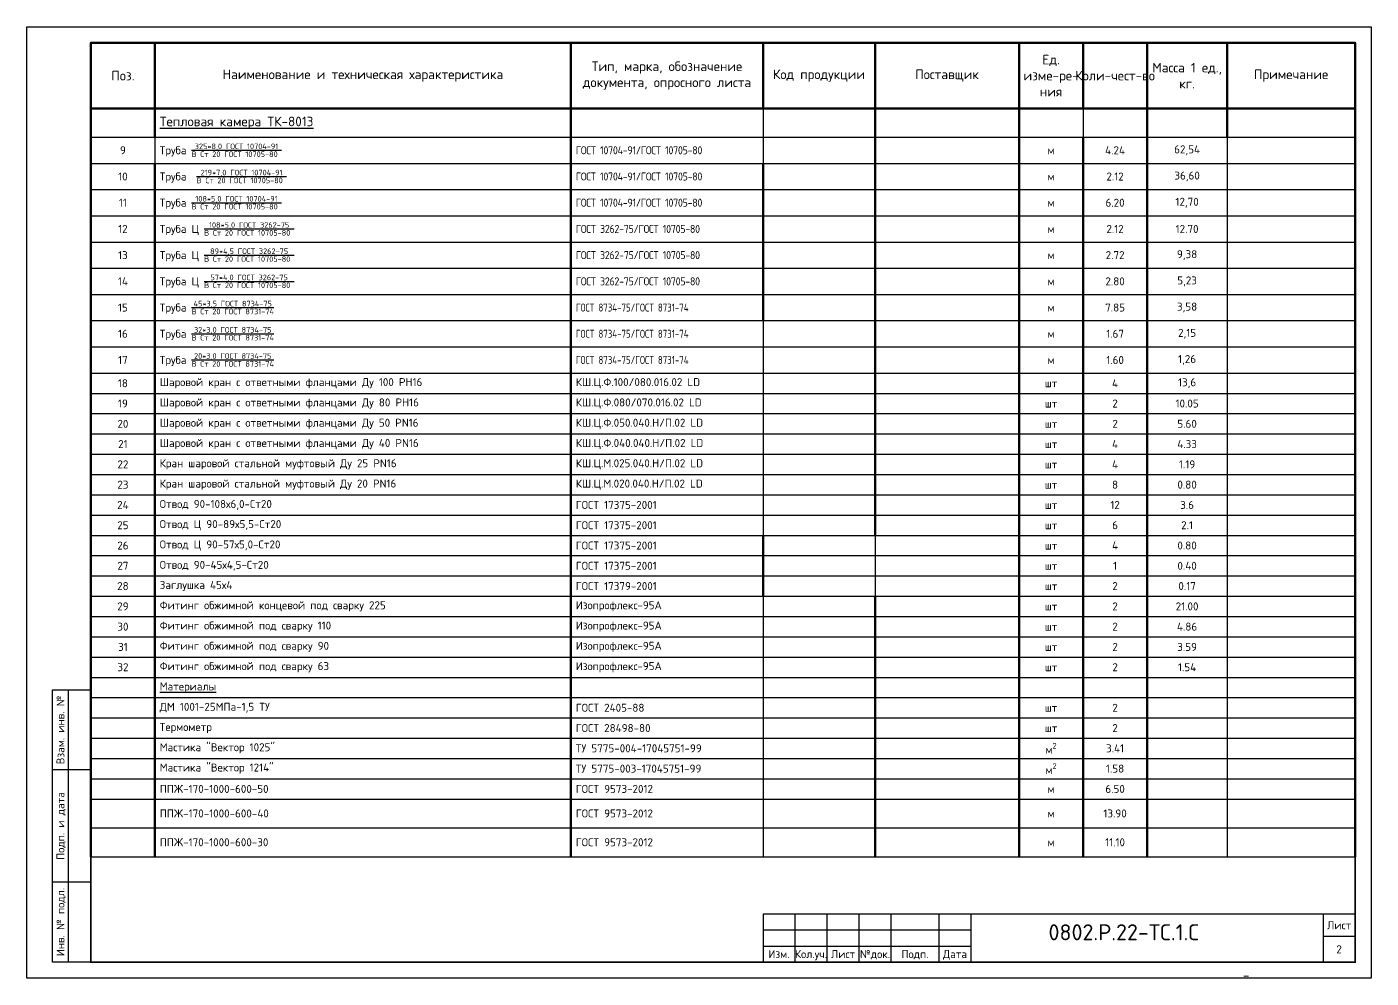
# Model space of a CAD drawing. Header units: millimetres. Extents: x 1114 to 8235, y 637 to 5441.
# Drawn here: x 6227 to 6647, y 1175.7 to 1472.7 of the extents above; entities that cross this region are included whole.
import ezdxf
from ezdxf.enums import TextEntityAlignment as Align

# ---------------------------------------------------------------- set-up
doc = ezdxf.new("R2010")
doc.units = ezdxf.units.MM
doc.layers.add('Таблица', color=3, linetype='Continuous', lineweight=30)
doc.styles.add('-ISOCPEUR-', font='isocpeur.ttf')

# ---------------------------------------------------------------- blocks, each defined once
blk = doc.blocks.new('*T269')
at = {"layer": 'Таблица', "color": 7, "lineweight": 50, "transparency": 16777216}
for p, q in [((0, 0), (395, 0)), ((0, 0), (0, -20.43)), ((20, 0), (20, -20.43)), ((150, 0), (150, -20.43)), ((210, 0), (210, -20.43)), ((245, 0), (245, -20.43)), ((290, 0), (290, -20.43)), ((310, 0), (310, -20.43)), ((330, 0), (330, -20.43)), ((355, 0), (355, -20.43)), ((395, 0), (395, -20.43))]:
    blk.add_line(p, q, dxfattribs=at)
at = {"layer": 'Таблица', "color": 0, "lineweight": 50, "transparency": 16777216}
for p, q in [((0, -20.43), (150, -20.43)), ((0, -20.43), (0, -254.09)), ((20, -20.43), (20, -29.43)), ((210, -20.43), (395, -20.43)), ((245, -20.43), (245, -153.76)), ((290, -20.43), (290, -29.43)), ((330, -20.43), (330, -29.43)), ((355, -20.43), (355, -29.43)), ((395, -20.43), (395, -254.09)), ((20, -37.61), (20, -254.09)), ((210, -37.61), (210, -86.72)), ((210, -153.76), (210, -172.76)), ((245, -172.76), (245, -254.09))]:
    blk.add_line(p, q, dxfattribs=at)
at = {"layer": 'Таблица', "color": 0, "linetype": 'ByBlock', "lineweight": 50, "transparency": 16777216}
for p, q in [((150, -20.43), (210, -20.43)), ((150, -20.43), (150, -254.09)), ((290, -29.43), (290, -254.09)), ((310, -29.43), (310, -254.09)), ((330, -29.43), (330, -254.09))]:
    blk.add_line(p, q, dxfattribs=at)
at = {"layer": 'Таблица', "color": 0, "linetype": 'ByBlock', "lineweight": -2, "transparency": 16777216}
for p, q in [((210, -20.43), (210, -37.61)), ((310, -20.43), (310, -29.43)), ((20, -29.43), (20, -37.61)), ((355, -29.43), (355, -254.09)), ((210, -86.72), (210, -153.76)), ((245, -153.76), (245, -172.76)), ((210, -160.09), (245, -160.09)), ((210, -166.43), (245, -166.43)), ((210, -172.76), (245, -172.76)), ((210, -172.76), (210, -254.09)), ((0, -204.43), (20, -204.43)), ((0, -210.76), (20, -210.76)), ((0, -217.09), (20, -217.09)), ((0, -223.43), (20, -223.43)), ((0, -229.76), (20, -229.76)), ((0, -236.09), (20, -236.09)), ((0, -245.09), (20, -245.09)), ((0, -254.09), (20, -254.09))]:
    blk.add_line(p, q, dxfattribs=at)
at = {"layer": 'Таблица', "color": 0, "lineweight": 25, "transparency": 16777216}
for p, q in [((0, -29.43), (20, -29.43)), ((210, -29.43), (290, -29.43)), ((310, -29.43), (395, -29.43)), ((0, -37.61), (20, -37.61)), ((210, -37.61), (245, -37.61)), ((355, -37.61), (395, -37.61)), ((0, -45.8), (20, -45.8)), ((210, -45.8), (245, -45.8)), ((355, -45.8), (395, -45.8)), ((0, -53.98), (20, -53.98)), ((210, -53.98), (245, -53.98)), ((355, -53.98), (395, -53.98)), ((0, -62.17), (20, -62.17)), ((210, -62.17), (245, -62.17)), ((355, -62.17), (395, -62.17)), ((0, -70.35), (20, -70.35)), ((210, -70.35), (245, -70.35)), ((355, -70.35), (395, -70.35)), ((0, -78.54), (20, -78.54)), ((210, -78.54), (245, -78.54)), ((355, -78.54), (395, -78.54)), ((0, -86.72), (20, -86.72)), ((210, -86.72), (245, -86.72)), ((355, -86.72), (395, -86.72)), ((0, -94.91), (20, -94.91)), ((210, -94.91), (245, -94.91)), ((355, -94.91), (395, -94.91)), ((0, -103.09), (20, -103.09)), ((210, -103.09), (245, -103.09)), ((355, -103.09), (395, -103.09)), ((0, -109.43), (20, -109.43)), ((210, -109.43), (245, -109.43)), ((355, -109.43), (395, -109.43)), ((0, -115.76), (20, -115.76)), ((210, -115.76), (245, -115.76)), ((355, -115.76), (395, -115.76)), ((0, -122.09), (20, -122.09)), ((210, -122.09), (245, -122.09)), ((355, -122.09), (395, -122.09)), ((0, -128.43), (20, -128.43)), ((210, -128.43), (245, -128.43)), ((355, -128.43), (395, -128.43)), ((0, -134.76), (20, -134.76)), ((210, -134.76), (245, -134.76)), ((355, -134.76), (395, -134.76)), ((0, -141.09), (20, -141.09)), ((210, -141.09), (245, -141.09)), ((355, -141.09), (395, -141.09)), ((0, -147.43), (20, -147.43)), ((210, -147.43), (245, -147.43)), ((355, -147.43), (395, -147.43)), ((0, -153.76), (20, -153.76)), ((210, -153.76), (245, -153.76)), ((355, -153.76), (395, -153.76)), ((0, -160.09), (20, -160.09)), ((355, -160.09), (395, -160.09)), ((0, -166.43), (20, -166.43)), ((355, -166.43), (395, -166.43)), ((0, -172.76), (20, -172.76)), ((355, -172.76), (395, -172.76)), ((0, -179.09), (20, -179.09)), ((210, -179.09), (245, -179.09)), ((355, -179.09), (395, -179.09)), ((0, -185.43), (20, -185.43)), ((210, -185.43), (245, -185.43)), ((355, -185.43), (395, -185.43)), ((0, -191.76), (20, -191.76)), ((210, -191.76), (245, -191.76)), ((355, -191.76), (395, -191.76)), ((0, -198.09), (20, -198.09)), ((210, -198.09), (245, -198.09)), ((355, -198.09), (395, -198.09)), ((210, -204.43), (245, -204.43)), ((355, -204.43), (395, -204.43)), ((210, -210.76), (245, -210.76)), ((355, -210.76), (395, -210.76)), ((210, -217.09), (245, -217.09)), ((355, -217.09), (395, -217.09)), ((210, -223.43), (245, -223.43)), ((355, -223.43), (395, -223.43)), ((210, -229.76), (245, -229.76)), ((355, -229.76), (395, -229.76)), ((210, -236.09), (245, -236.09)), ((355, -236.09), (395, -236.09)), ((210, -245.09), (245, -245.09)), ((355, -245.09), (395, -245.09)), ((210, -254.09), (245, -254.09)), ((355, -254.09), (395, -254.09))]:
    blk.add_line(p, q, dxfattribs=at)
at = {"layer": 'Таблица', "color": 0, "linetype": 'ByBlock', "lineweight": 25, "transparency": 16777216}
for p, q in [((20, -29.43), (210, -29.43)), ((290, -29.43), (310, -29.43)), ((20, -37.61), (210, -37.61)), ((245, -37.61), (355, -37.61)), ((20, -45.8), (210, -45.8)), ((245, -45.8), (355, -45.8)), ((20, -53.98), (210, -53.98)), ((245, -53.98), (355, -53.98)), ((20, -62.17), (210, -62.17)), ((245, -62.17), (355, -62.17)), ((20, -70.35), (210, -70.35)), ((245, -70.35), (355, -70.35)), ((20, -78.54), (210, -78.54)), ((245, -78.54), (355, -78.54)), ((20, -86.72), (210, -86.72)), ((245, -86.72), (355, -86.72)), ((20, -94.91), (210, -94.91)), ((245, -94.91), (355, -94.91)), ((20, -103.09), (210, -103.09)), ((245, -103.09), (355, -103.09)), ((20, -109.43), (210, -109.43)), ((245, -109.43), (355, -109.43)), ((20, -115.76), (210, -115.76)), ((245, -115.76), (355, -115.76)), ((20, -122.09), (210, -122.09)), ((245, -122.09), (355, -122.09)), ((20, -128.43), (210, -128.43)), ((245, -128.43), (355, -128.43)), ((20, -134.76), (210, -134.76)), ((245, -134.76), (355, -134.76)), ((20, -141.09), (210, -141.09)), ((245, -141.09), (355, -141.09)), ((20, -147.43), (210, -147.43)), ((245, -147.43), (355, -147.43)), ((20, -153.76), (210, -153.76)), ((245, -153.76), (355, -153.76)), ((20, -160.09), (210, -160.09)), ((245, -160.09), (355, -160.09)), ((20, -166.43), (210, -166.43)), ((245, -166.43), (355, -166.43)), ((20, -172.76), (210, -172.76)), ((245, -172.76), (355, -172.76)), ((20, -179.09), (210, -179.09)), ((245, -179.09), (355, -179.09)), ((20, -185.43), (210, -185.43)), ((245, -185.43), (355, -185.43)), ((20, -191.76), (210, -191.76)), ((245, -191.76), (355, -191.76)), ((20, -198.09), (210, -198.09)), ((245, -198.09), (355, -198.09)), ((20, -204.43), (210, -204.43)), ((245, -204.43), (355, -204.43)), ((20, -210.76), (210, -210.76)), ((245, -210.76), (355, -210.76)), ((20, -217.09), (210, -217.09)), ((245, -217.09), (355, -217.09)), ((20, -223.43), (210, -223.43)), ((245, -223.43), (355, -223.43)), ((20, -229.76), (210, -229.76)), ((245, -229.76), (355, -229.76)), ((20, -236.09), (210, -236.09)), ((245, -236.09), (355, -236.09)), ((20, -245.09), (210, -245.09)), ((245, -245.09), (355, -245.09)), ((20, -254.09), (210, -254.09)), ((245, -254.09), (355, -254.09))]:
    blk.add_line(p, q, dxfattribs=at)
at = {"layer": 'Таблица', "color": 7, "transparency": 16777216, "attachment_point": 5, "style": '-ISOCPEUR-'}
for s, insert, char_height, width in [('Ед. изме-ре- ния', (300, -10.22), 3, 17), ('Наименование и техническая характеристика', (85, -10.22), 3, 127), ('Тип, марка, обозначение документа, опросного листа', (180, -10.22), 3, 57), ('Код продукции', (227.5, -10.22), 3, 32), ('Поставщик', (267.5, -10.22), 3, 42), ('Масса 1 ед., кг.', (342.5, -10.22), 3, 22), ('Примечание', (375, -10.22), 3, 37), ('Поз.', (10, -10.22), 3, 17), ('Коли-чест-во', (320, -10.22), 3, 17), ('9', (10, -33.52), 2.5, 17), ('10', (10, -41.71), 2.5, 17), ('11', (10, -49.89), 2.5, 17), ('12', (10, -58.08), 2.5, 17), ('13', (10, -66.26), 2.5, 17), ('14', (10, -74.45), 2.5, 17), ('15', (10, -82.63), 2.5, 17), ('16', (10, -90.82), 2.5, 17), ('17', (10, -99), 2.5, 17), ('18', (10, -106.26), 2.5, 17), ('19', (10, -112.59), 2.5, 17), ('20', (10, -118.93), 2.5, 17), ('21', (10, -125.26), 2.5, 17), ('22', (10, -131.59), 2.5, 17)]:
    blk.add_mtext(s, dxfattribs=dict(at, insert=insert, char_height=char_height, width=width))
at = {"layer": 'Таблица', "color": 0, "transparency": 16777216, "style": '-ISOCPEUR-'}
for s, insert, char_height, width, attachment_point in [('{\\LТепловая камера ТК-8013}', (21.5, -24.93), 3, 127, 4), ('\\A1;Труба {\\H0.7x;\\S325*8,0 ГОСТ 10704-91/В Ст 20 ГОСТ 10705-80 ;}', (21.5, -33.52), 2.5, 127, 4), ('{\\W0.9;\\T0.95;ГОСТ 10704-91/ГОСТ 10705-80}', (151.5, -33.52), 2.5, 57, 4), ('м', (300, -33.52), 2.5, 17, 5), ('4.24', (320, -33.52), 2.5, 17, 5), ('62,54', (342.5, -33.52), 2.5, 22, 5), ('\\A1;Труба  {\\H0.7x;\\S219*7,0 ГОСТ 10704-91/В Ст 20 ГОСТ 10705-80 ;}', (21.5, -41.71), 2.5, 127, 4), ('{\\W0.9;\\T0.95;ГОСТ 10704-91/ГОСТ 10705-80}', (151.5, -41.71), 2.5, 57, 4), ('м', (300, -41.71), 2.5, 17, 5), ('2.12', (320, -41.71), 2.5, 17, 5), ('36,60', (342.5, -41.71), 2.5, 22, 5), ('\\A1;Труба {\\H0.7x;\\S108*5,0 ГОСТ 10704-91/В Ст 20 ГОСТ 10705-80 ;}', (21.5, -49.89), 2.5, 127, 4), ('{\\W0.9;\\T0.95;ГОСТ 10704-91/ГОСТ 10705-80}', (151.5, -49.89), 2.5, 57, 4), ('м', (300, -49.89), 2.5, 17, 5), ('6.20', (320, -49.89), 2.5, 17, 5), ('12,70', (342.5, -49.89), 2.5, 22, 5), ('\\A1;Труба Ц {\\H0.7x;\\S108*5,0 ГОСТ 3262-75/В Ст 20 ГОСТ 10705-80 ;}', (21.5, -58.08), 2.5, 127, 4), ('{\\W0.9;\\T0.95;ГОСТ 3262-75/ГОСТ 10705-80}', (151.5, -58.08), 2.5, 57, 4), ('м', (300, -58.08), 2.5, 17, 5), ('2.12', (320, -58.08), 2.5, 17, 5), ('12.70', (342.5, -58.08), 2.5, 22, 5), ('\\A1;Труба Ц {\\H0.7x;\\S89*4,5 ГОСТ 3262-75/В Ст 20 ГОСТ 10705-80 ;}', (21.5, -66.26), 2.5, 127, 4), ('{\\W0.9;\\T0.95;ГОСТ 3262-75/ГОСТ 10705-80}', (151.5, -66.26), 2.5, 57, 4), ('м', (300, -66.26), 2.5, 17, 5), ('2.72', (320, -66.26), 2.5, 17, 5), ('9,38', (342.5, -66.26), 2.5, 22, 5), ('\\A1;Труба Ц {\\H0.7x;\\S57*4,0 ГОСТ 3262-75/В Ст 20 ГОСТ 10705-80 ;}', (21.5, -74.45), 2.5, 127, 4), ('{\\W0.9;\\T0.95;ГОСТ 3262-75/ГОСТ 10705-80}', (151.5, -74.45), 2.5, 57, 4), ('м', (300, -74.45), 2.5, 17, 5), ('2.80', (320, -74.45), 2.5, 17, 5), ('5,23', (342.5, -74.45), 2.5, 22, 5), ('\\A1;Труба {\\H0.7x;\\S45*3,5 ГОСТ 8734-75/В Ст 20 ГОСТ 8731-74;}', (21.5, -82.63), 2.5, 127, 4), ('{\\W0.8;ГОСТ 8734-75/ГОСТ 8731-74}', (151.5, -82.63), 2.5, 57, 4), ('м', (300, -82.63), 2.5, 17, 5), ('7.85', (320, -82.63), 2.5, 17, 5), ('3,58', (342.5, -82.63), 2.5, 22, 5), ('\\A1;Труба {\\H0.7x;\\S32*3,0 ГОСТ 8734-75/В Ст 20 ГОСТ 8731-74;}', (21.5, -90.82), 2.5, 127, 4), ('{\\W0.8;ГОСТ 8734-75/ГОСТ 8731-74}', (151.5, -90.82), 2.5, 57, 4), ('м', (300, -90.82), 2.5, 17, 5), ('1.67', (320, -90.82), 2.5, 17, 5), ('2,15', (342.5, -90.82), 2.5, 22, 5), ('\\A1;Труба {\\H0.7x;\\S20*3,0 ГОСТ 8734-75/В Ст 20 ГОСТ 8731-74;}', (21.5, -99), 2.5, 127, 4), ('{\\W0.8;ГОСТ 8734-75/ГОСТ 8731-74}', (151.5, -99), 2.5, 57, 4), ('м', (300, -99), 2.5, 17, 5), ('1.60', (320, -99), 2.5, 17, 5), ('1,26', (342.5, -99), 2.5, 22, 5), ('Шаровой кран с ответными фланцами Ду 100 РН16', (21.5, -106.26), 2.5, 127, 4), ('КШ.Ц.Ф.100/080.016.02 LD', (151.5, -106.26), 2.5, 57, 4), ('13,6', (342.5, -106.26), 2.5, 22, 5), ('шт', (300, -106.26), 2.5, 17, 5), ('4', (320, -106.26), 2.5, 17, 5), ('Шаровой кран с ответными фланцами Ду 80 РН16', (21.5, -112.59), 2.5, 127, 4), ('КШ.Ц.Ф.080/070.016.02 LD', (151.5, -112.59), 2.5, 57, 4), ('шт', (300, -112.59), 2.5, 17, 5), ('2', (320, -112.59), 2.5, 17, 5), ('10.05', (342.5, -112.59), 2.5, 22, 5), ('Шаровой кран с ответными фланцами Ду 50 PN16^J', (21.5, -118.93), 2.5, 127, 4), ('КШ.Ц.Ф.050.040.Н/П.02 LD^J', (151.5, -118.93), 2.5, 57, 4), ('шт', (300, -118.93), 2.5, 17, 5), ('2', (320, -118.93), 2.5, 17, 5), ('5.60', (342.5, -118.93), 2.5, 22, 5), ('Шаровой кран с ответными фланцами Ду 40 PN16^J', (21.5, -125.26), 2.5, 127, 4), ('КШ.Ц.Ф.040.040.Н/П.02 LD^J', (151.5, -125.26), 2.5, 57, 4), ('шт', (300, -125.26), 2.5, 17, 5), ('4', (320, -125.26), 2.5, 17, 5), ('4.33', (342.5, -125.26), 2.5, 22, 5), ('Кран шаровой стальной муфтовый Ду 25 PN16^J', (21.5, -131.59), 2.5, 127, 4), ('КШ.Ц.М.025.040.Н/П.02 LD^J', (151.5, -131.59), 2.5, 57, 4), ('шт', (300, -131.59), 2.5, 17, 5), ('4', (320, -131.59), 2.5, 17, 5), ('1.19', (342.5, -131.59), 2.5, 22, 5), ('23', (10, -137.93), 2.5, 17, 5), ('Кран шаровой стальной муфтовый Ду 20 PN16^J', (21.5, -137.93), 2.5, 127, 4), ('КШ.Ц.М.020.040.Н/П.02 LD^J', (151.5, -137.93), 2.5, 57, 4), ('шт', (300, -137.93), 2.5, 17, 5), ('8', (320, -137.93), 2.5, 17, 5), ('0.80', (342.5, -137.93), 2.5, 22, 5), ('Отвод 90-108х6,0-Ст20', (21.5, -144.26), 2.5, 127, 4), ('24', (10, -144.26), 2.5, 17, 5), ('ГОСТ 17375-2001', (151.5, -144.26), 2.5, 57, 4), ('шт', (300, -144.26), 2.5, 17, 5), ('12', (320, -144.26), 2.5, 17, 5), ('3.6', (342.5, -144.26), 2.5, 22, 5), ('25', (10, -150.59), 2.5, 17, 5), ('Отвод Ц 90-89х5,5-Ст20', (21.5, -150.59), 2.5, 127, 4), ('ГОСТ 17375-2001', (151.5, -150.59), 2.5, 57, 4), ('шт', (300, -150.59), 2.5, 17, 5), ('6', (320, -150.59), 2.5, 17, 5), ('2.1', (342.5, -150.59), 2.5, 22, 5), ('Отвод Ц 90-57х5,0-Ст20', (21.5, -156.93), 2.5, 127, 4), ('26', (10, -156.93), 2.5, 17, 5), ('ГОСТ 17375-2001', (151.5, -156.93), 2.5, 57, 4), ('шт', (300, -156.93), 2.5, 17, 5), ('4', (320, -156.93), 2.5, 17, 5), ('0.80', (342.5, -156.93), 2.5, 22, 5), ('27', (10, -163.26), 2.5, 17, 5), ('Отвод 90-45х4,5-Ст20', (21.5, -163.26), 2.5, 127, 4), ('ГОСТ 17375-2001', (151.5, -163.26), 2.5, 57, 4), ('шт', (300, -163.26), 2.5, 17, 5), ('1', (320, -163.26), 2.5, 17, 5), ('0.40', (342.5, -163.26), 2.5, 22, 5), ('Заглушка 45х4', (21.5, -169.59), 2.5, 127, 4), ('28', (10, -169.59), 2.5, 17, 5), ('ГОСТ 17379-2001', (151.5, -169.59), 2.5, 57, 4), ('шт', (300, -169.59), 2.5, 17, 5), ('2', (320, -169.59), 2.5, 17, 5), ('0.17', (342.5, -169.59), 2.5, 22, 5), ('29', (10, -175.93), 2.5, 17, 5), ('Фитинг обжимной концевой под сварку 225', (21.5, -175.93), 2.5, 127, 4), ('Изопрофлекс-95А', (151.5, -175.93), 2.5, 57, 4), ('шт', (300, -175.93), 2.5, 17, 5), ('2', (320, -175.93), 2.5, 17, 5), ('21.00', (342.5, -175.93), 2.5, 22, 5), ('30', (10, -182.26), 2.5, 17, 5), ('Фитинг обжимной под сварку 110', (21.5, -182.26), 2.5, 127, 4), ('Изопрофлекс-95А', (151.5, -182.26), 2.5, 57, 4), ('шт', (300, -182.26), 2.5, 17, 5), ('2', (320, -182.26), 2.5, 17, 5), ('4.86', (342.5, -182.26), 2.5, 22, 5), ('31', (10, -188.59), 2.5, 17, 5), ('Фитинг обжимной под сварку 90', (21.5, -188.59), 2.5, 127, 4), ('Изопрофлекс-95А', (151.5, -188.59), 2.5, 57, 4), ('шт', (300, -188.59), 2.5, 17, 5), ('2', (320, -188.59), 2.5, 17, 5), ('3.59', (342.5, -188.59), 2.5, 22, 5), ('32', (10, -194.93), 2.5, 17, 5), ('Фитинг обжимной под сварку 63', (21.5, -194.93), 2.5, 127, 4), ('Изопрофлекс-95А', (151.5, -194.93), 2.5, 57, 4), ('шт', (300, -194.93), 2.5, 17, 5), ('2', (320, -194.93), 2.5, 17, 5), ('1.54', (342.5, -194.93), 2.5, 22, 5), ('{\\LМатериалы}', (21.5, -201.26), 2.5, 127, 4), ('ДМ 1001-25МПа-1,5 ТУ', (21.5, -207.59), 2.5, 127, 4), ('ГОСТ 2405-88', (151.5, -207.59), 2.5, 57, 4), ('шт', (300, -207.59), 2.5, 17, 5), ('2', (320, -207.59), 2.5, 17, 5), ('Термометр', (21.5, -213.93), 2.5, 127, 4), ('ГОСТ 28498-80', (151.5, -213.93), 2.5, 57, 4), ('шт', (300, -213.93), 2.5, 17, 5), ('2', (320, -213.93), 2.5, 17, 5), ('Мастика "Вектор 1025"', (21.5, -220.26), 2.5, 127, 4), ('ТУ 5775-004-17045751-99', (151.5, -220.26), 2.5, 57, 4), ('\\A1;м{\\H0.7x;\\S2^ ;}', (300, -220.26), 2.5, 17, 5), ('3.41', (320, -220.26), 2.5, 17, 5), ('Мастика "Вектор 1214"', (21.5, -226.59), 2.5, 127, 4), ('ТУ 5775-003-17045751-99', (151.5, -226.59), 2.5, 57, 4), ('\\A1;м{\\H0.7x;\\S2^ ;}', (300, -226.59), 2.5, 17, 5), ('1.58', (320, -226.59), 2.5, 17, 5), ('ППЖ-170-1000-600-50', (21.5, -232.93), 2.5, 127, 4), ('ГОСТ 9573-2012', (151.5, -232.93), 2.5, 57, 4), ('м', (300, -232.93), 2.5, 17, 5), ('6.50', (320, -232.93), 2.5, 17, 5), ('ППЖ-170-1000-600-40', (21.5, -240.59), 2.5, 127, 4), ('ГОСТ 9573-2012', (151.5, -240.59), 2.5, 57, 4), ('13.90', (320, -240.59), 2.5, 17, 5), ('м', (300, -240.59), 2.5, 17, 5), ('ППЖ-170-1000-600-30', (21.5, -249.59), 2.5, 127, 4), ('ГОСТ 9573-2012', (151.5, -249.59), 2.5, 57, 4), ('м', (300, -249.59), 2.5, 17, 5), ('11.10', (320, -249.59), 2.5, 17, 5)]:
    blk.add_mtext(s, dxfattribs=dict(at, insert=insert, char_height=char_height, width=width, attachment_point=attachment_point))

msp = doc.modelspace()

# ---------------------------------------------------------------- linework, layer by layer
for p, q in [((6240.035, 1180.694), (6240.035, 1265.694)), ((6247.035, 1240.694), (6235.035, 1240.694)), ((6247.035, 1205.694), (6235.035, 1205.694)), ((6467.035, 1180.694), (6467.035, 1195.694)), ((6477.035, 1180.694), (6477.035, 1195.694)), ((6487.035, 1180.694), (6487.035, 1195.694)), ((6497.035, 1180.694), (6497.035, 1195.694)), ((6512.035, 1180.694), (6512.035, 1195.694)), ((6522.035, 1180.694), (6522.035, 1195.694)), ((6632.035, 1195.694), (6632.035, 1180.694)), ((6522.035, 1190.694), (6457.035, 1190.694)), ((6642.035, 1188.694), (6632.035, 1188.694)), ((6457.035, 1185.694), (6522.035, 1185.694))]:
    msp.add_line(p, q)
for points in [[(6227.035, 1472.694), (6647.035, 1472.694), (6647.035, 1175.694), (6227.035, 1175.694)], [(6247.035, 1180.694), (6235.035, 1180.694), (6235.035, 1265.694), (6247.035, 1265.694)], [(6457.035, 1180.694), (6642.035, 1180.694), (6642.035, 1195.694), (6457.035, 1195.694)]]:
    msp.add_lwpolyline(points, close=True)
at = {"const_width": 0.5}
msp.add_lwpolyline([(6247.035, 1467.694), (6642.035, 1467.694), (6642.035, 1180.694), (6247.035, 1180.694)], close=True, dxfattribs=at)

# ---------------------------------------------------------------- block references
msp.add_blockref('*T269', (6247.035, 1467.694))

# ---------------------------------------------------------------- texts
at = {"style": '-ISOCPEUR-'}
for s, p in [('Взам. инв. №', (6237.535, 1253.194)), ('Подп. и дата', (6237.535, 1223.194)), ('Инв. № подл.', (6237.535, 1193.194))]:
    msp.add_text(s, height=2.5, rotation=90, dxfattribs=at).set_placement(p, align=Align.MIDDLE_CENTER)
for s, p in [('Лист', (6637.035, 1192.194)), ('Изм.', (6462.035, 1183.194)), ('Кол.уч.', (6472.035, 1183.194)), ('Лист', (6482.035, 1183.194)), ('№док.', (6492.035, 1183.194)), ('Подп.', (6504.535, 1183.194)), ('Дата', (6517.035, 1183.194))]:
    msp.add_text(s, height=2.5, dxfattribs=at).set_placement(p, align=Align.MIDDLE_CENTER)
at = {"insert": (6546.233, 1192.502), "char_height": 5, "width": 38.55785, "attachment_point": 1, "style": '-ISOCPEUR-'}
msp.add_mtext('0802.Р.22-ТС.1.С', dxfattribs=at)
at = {"style": '-ISOCPEUR-'}
msp.add_attdef('2', text='*', height=2.5, dxfattribs=at).set_placement((6637.035, 1184.694), align=Align.MIDDLE_CENTER)
at = {"style": '-ISOCPEUR-', "flags": 8}
msp.add_attdef('_', text='Формат', height=3, dxfattribs=at).set_placement((6608.007, 1177.949), align=Align.MIDDLE_CENTER)

doc.saveas('drawing.dxf')
